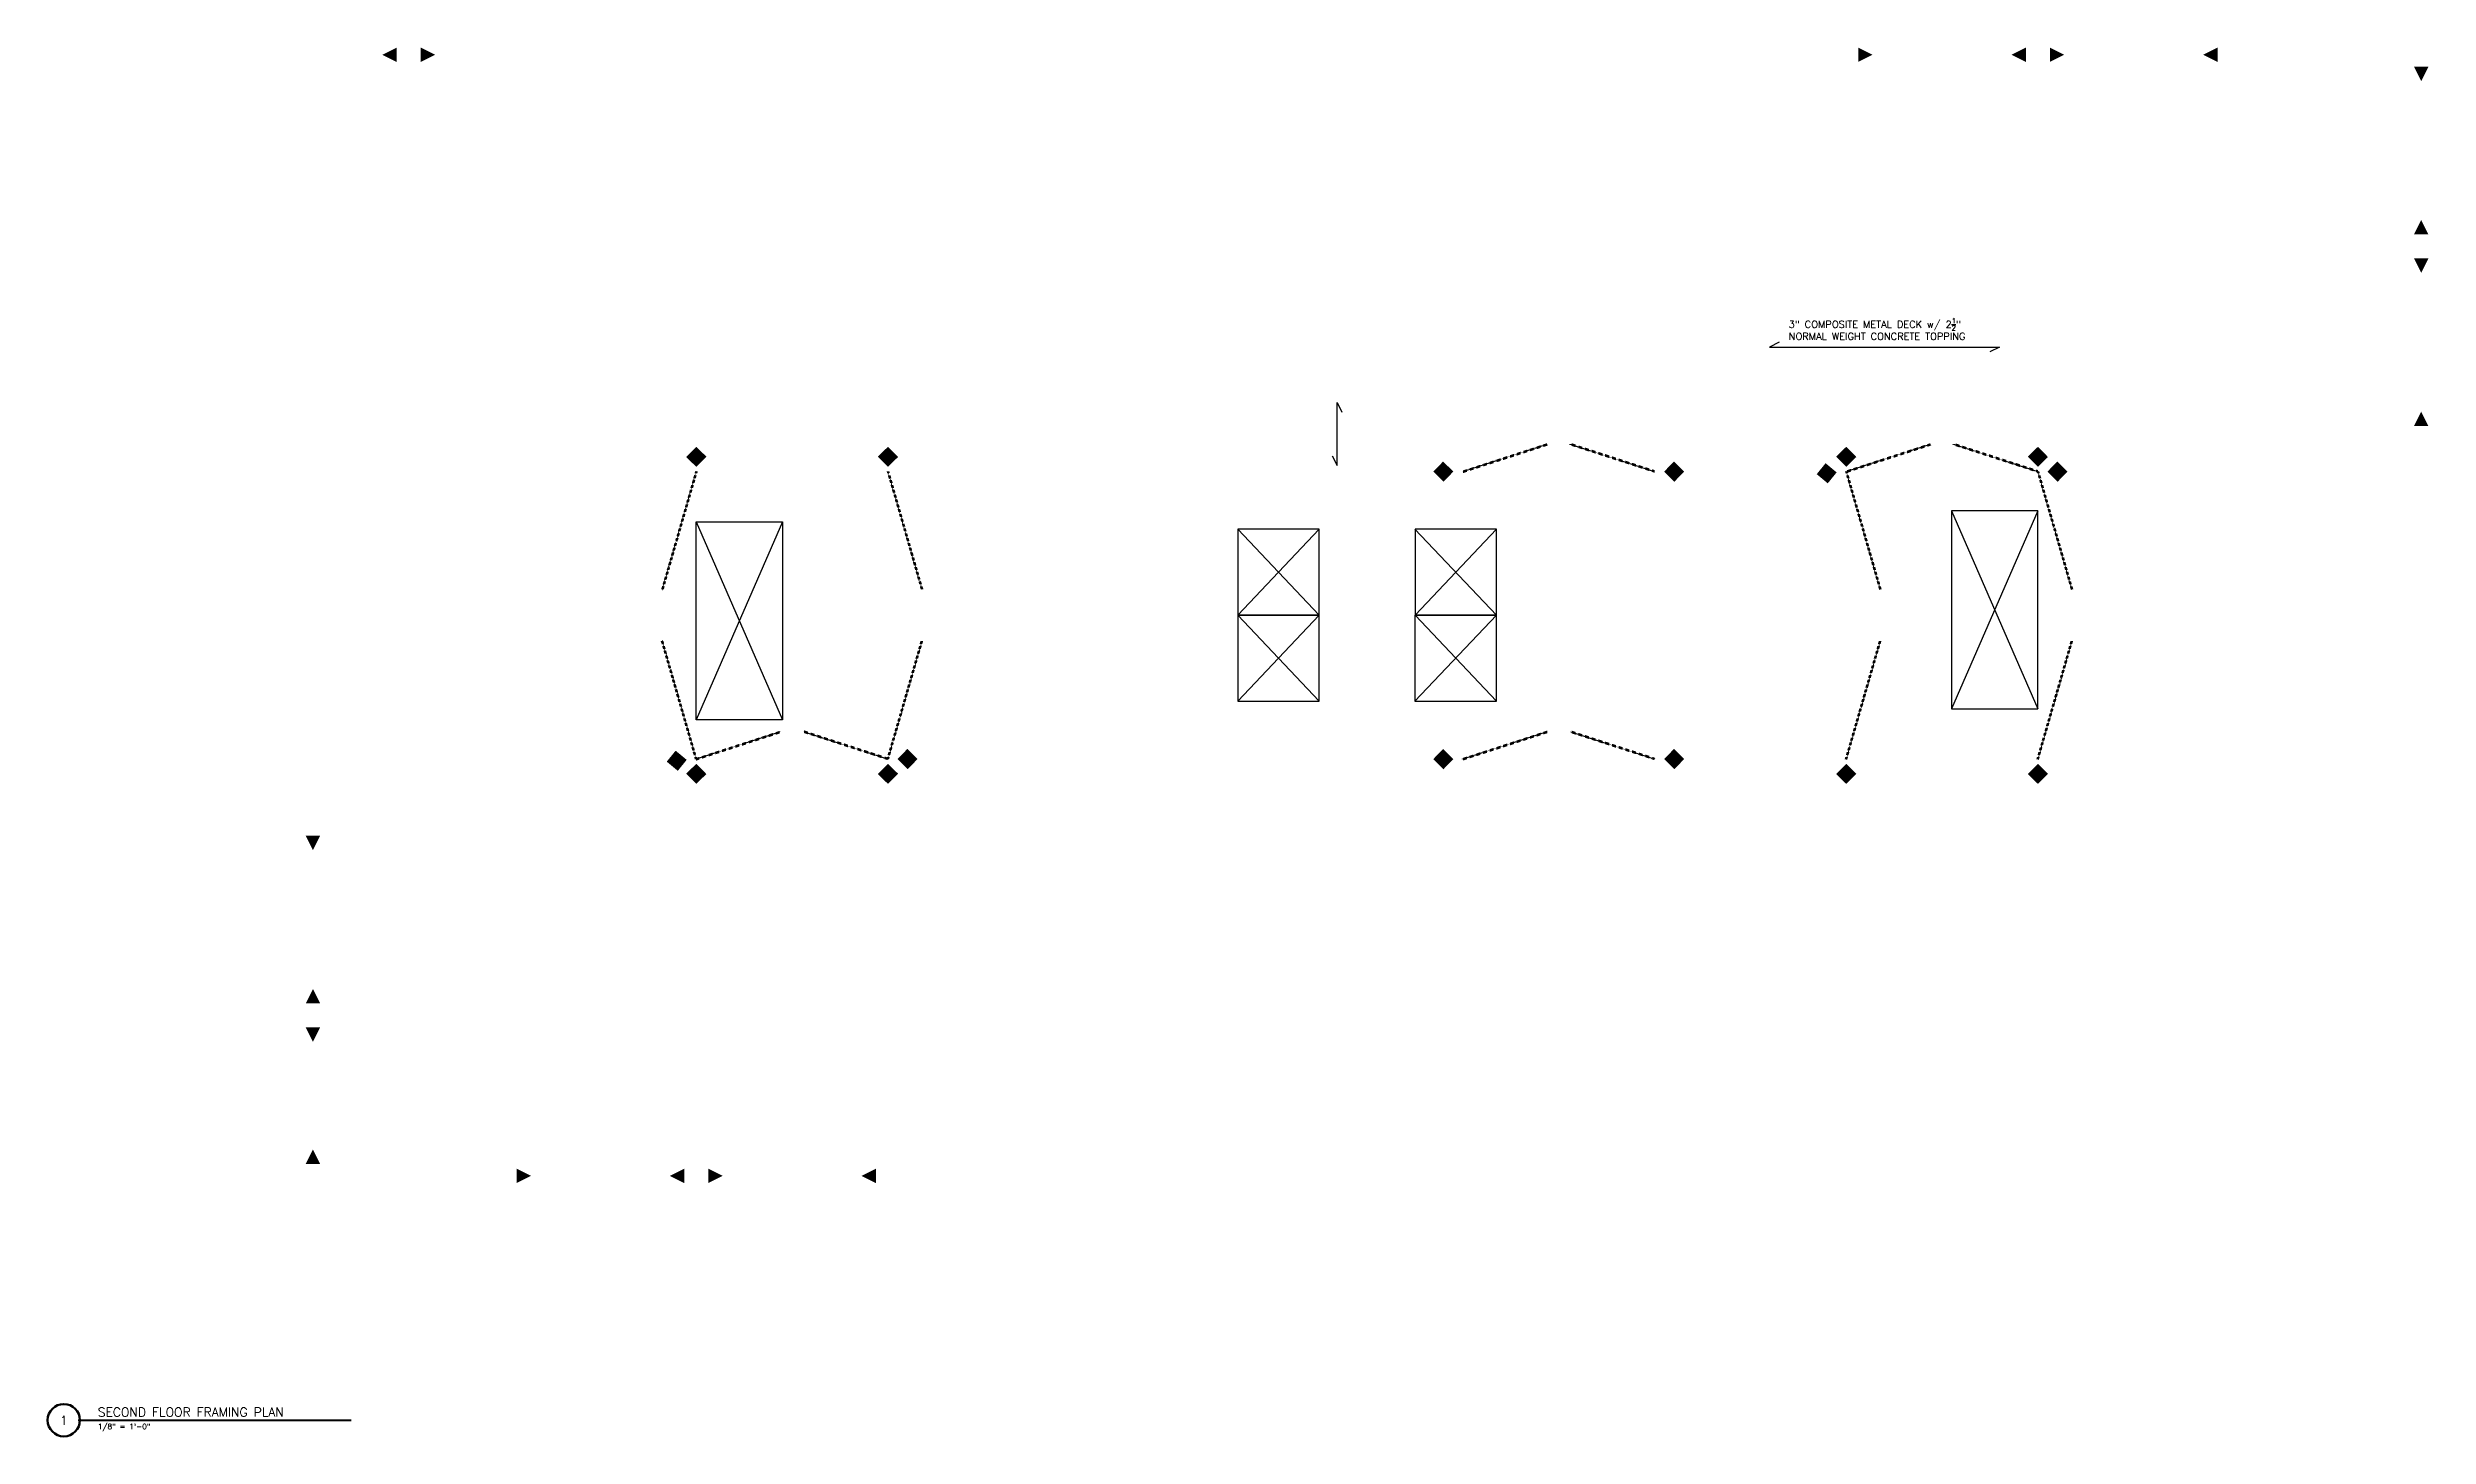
# Model space of a CAD drawing. Header units: inches. Extents: x -452 to 2529, y -206 to 1533.
import ezdxf
from ezdxf.enums import TextEntityAlignment as Align

# ---------------------------------------------------------------- set-up
doc = ezdxf.new("R2010")
doc.units = ezdxf.units.IN
doc.header["$LTSCALE"] = 0.5
doc.header["$MEASUREMENT"] = 0
doc.linetypes.add('HIDDEN', pattern=[0.375, 0.25, -0.125])
doc.layers.get('0').update_dxf_attribs({"lineweight": 18})
for name, color, linetype, lineweight in [('G-Anno-Ttlb', 213, 'Continuous', 50), ('S-anno-brce', 4, 'HIDDEN', 70), ('S-anno-text', 3, 'Continuous', 25), ('S-beam-conn', 5, 'Continuous', 35), ('S-slab-opng', 2, 'Continuous', 25)]:
    doc.layers.add(name, color=color, linetype=linetype, lineweight=lineweight)
doc.styles.add('Arch-Dim', font='romans.shx', dxfattribs={"width": 0.75})
doc.styles.add('RomanS', font='romans.shx')
doc.styles.add('S-text', font='romans.shx')

# ---------------------------------------------------------------- blocks, each defined once
blk = doc.blocks.new('S-conn-moment')
blk.add_solid([(0, -0.09375), (0, 0.09375), (0.1875, 0)])
blk = doc.blocks.new('S-conn-collector')
blk.add_solid([(0.133, -0.132), (0, 0), (0.261, 0), (0.128, 0.132)])
blk = doc.blocks.new('Anno_Title_A1')
at = {"color": 0, "linetype": 'ByBlock', "lineweight": -2}
blk.add_circle((0, 0), 2.25, dxfattribs=at)
blk.add_circle((0, 0), 2.25, dxfattribs=at)
at = {"color": 0, "linetype": 'ByBlock', "lineweight": -2, "style": 'RomanS'}
blk.add_attdef('NUMBER', text='', height=1.25, dxfattribs=at).set_placement((0, 0), align=Align.MIDDLE)
blk = doc.blocks.new('Anno_Title_T1')
at = {"color": 0, "linetype": 'ByBlock', "lineweight": -2, "style": 'RomanS'}
blk.add_attdef('TITLE', (2.75, 0.5), '', height=1.25, dxfattribs=at)
blk.add_attdef('SCALE', text='', height=0.75, dxfattribs=at).set_placement((2.75, -0.5), align=Align.TOP_LEFT)

msp = doc.modelspace()

# ---------------------------------------------------------------- linework, layer by layer
at = {"layer": 'G-Anno-Ttlb'}
msp.add_lwpolyline([(-414.1, -186, 2.4, 2.4, 0), (-72, -186, 2.4, 2.4, 0)], format="xyseb", dxfattribs=at)
at = {"layer": 'S-anno-brce'}
for p, q in [((1320, 1002), (1425.5, 1036.2)), ((1560, 1002), (1454.5, 1036.2)), ((1800, 1002, 156.5), (1905.5, 1036.2, 156.5)), ((2040, 1002, 156.5), (1934.5, 1036.2, 156.5)), ((360, 1002, 2), (317.4, 854.3, 2)), ((600, 1002), (642.6, 854.3)), ((1800, 1002), (1842.6, 854.3)), ((2040, 1002), (2082.6, 854.3)), ((360, 642, 2), (317.4, 789.7, 2)), ((600, 642), (642.6, 789.7)), ((1800, 642), (1842.6, 789.7)), ((2040, 642), (2082.6, 789.7)), ((360, 642), (465.5, 676.2)), ((600, 642), (494.5, 676.2)), ((1320, 642), (1425.5, 676.2)), ((1560, 642), (1454.5, 676.2))]:
    msp.add_line(p, q, dxfattribs=at)
at = {"layer": 'S-anno-text'}
for points in [[(1716, 1164), (1704, 1158), (1992, 1158), (1980, 1152)], [(1156.4, 1021.8), (1162.4, 1009.8), (1162.4, 1088.6), (1168.4, 1076.6)]]:
    msp.add_lwpolyline(points, dxfattribs=at)
at = {"layer": 'S-slab-opng'}
for p, q in [((360, 939, 156.5), (468, 691, 156.5)), ((468, 939, 156.5), (360, 691, 156.5)), ((1038, 930, 156.5), (1139.9, 822.2, 156.5)), ((1140, 930, 156.5), (1038, 822.2, 156.5)), ((1260, 930, 156.5), (1362, 822.2, 156.5)), ((1362, 930, 156.5), (1260.1, 822.2, 156.5)), ((1932, 953, 156.5), (2040, 705, 156.5)), ((2040, 953, 156.5), (1932, 705, 156.5)), ((1038, 714.4, 156.5), (1139.9, 822.2, 156.5)), ((1140, 714.4, 156.5), (1038, 822.2, 156.5)), ((1260, 714.4, 156.5), (1362, 822.2, 156.5)), ((1362, 714.4, 156.5), (1260.1, 822.2, 156.5))]:
    msp.add_line(p, q, dxfattribs=at)
at = {"layer": 'S-slab-opng', "elevation": 156.5}
for points in [[(468, 691), (360, 691), (360, 939), (468, 939)], [(1038, 822.2), (1140, 822.2), (1140, 930), (1038, 930)], [(1260.1, 822.2), (1362, 822.2), (1362, 930), (1260.1, 930)], [(1932, 705), (2040, 705), (2040, 953), (1932, 953)], [(1038, 714.4), (1139.9, 714.4), (1139.9, 822.2), (1038, 822.2)], [(1260, 714.4), (1362, 714.4), (1362, 822.2), (1260, 822.2)]]:
    msp.add_lwpolyline(points, close=True, dxfattribs=at)

# ---------------------------------------------------------------- block references
at = {"layer": 'G-Anno-Ttlb'}
ref = msp.add_blockref('Anno_Title_A1', (-432, -186, -192), dxfattribs=dict(at, xscale=9, yscale=9, zscale=9))
ref.add_attrib('NUMBER', '1', dxfattribs={"layer": '0', "color": 0, "linetype": 'ByBlock', "lineweight": -2, "height": 11.2, "style": 'Arch-Dim'}).set_placement((-432, -186, -192), align=Align.MIDDLE)
ref = msp.add_blockref('Anno_Title_T1', (-414.1, -186, -182.5), dxfattribs=dict(at, xscale=9, yscale=9, zscale=9))
ref.add_attrib('SCALE', '1/8" = 1\'-0"', dxfattribs={"layer": '0', "color": 0, "linetype": 'ByBlock', "lineweight": -2, "height": 6.75, "style": 'Arch-Dim'}).set_placement((-389.4, -190.5, -182.5), align=Align.TOP_LEFT)
ref.add_attrib('TITLE', 'SECOND FLOOR FRAMING PLAN', (-389.4, -181.5, -182.5), dxfattribs={"layer": '0', "color": 0, "linetype": 'ByBlock', "lineweight": -2, "height": 11.25, "style": 'Arch-Dim'})
at = {"layer": 'S-beam-conn', "yscale": 96, "zscale": 96}
for name, p, xscale in [('S-conn-moment', (-15, 1524, 126.5), -96), ('S-conn-moment', (15, 1524, 126.5), 96), ('S-conn-moment', (1815, 1524, 126.5), 96), ('S-conn-moment', (2025, 1524, 126.5), -96), ('S-conn-moment', (2055, 1524, 126.5), 96), ('S-conn-moment', (2265, 1524, 126.5), -96), ('S-conn-collector', (1572, 1002, 156.5), 96), ('S-conn-collector', (2052, 1002, 156.5), 96), ('S-conn-collector', (612, 642, 156.5), 96), ('S-conn-collector', (1572, 642, 156.5), 96), ('S-conn-moment', (135, 120, 126.5), 96), ('S-conn-moment', (345, 120, 126.5), -96), ('S-conn-moment', (375, 120, 126.5), 96), ('S-conn-moment', (585, 120, 126.5), -96)]:
    msp.add_blockref(name, p, dxfattribs=dict(at, xscale=xscale))
at = {"layer": 'S-beam-conn'}
for name, p, xscale, yscale, zscale, rotation in [('S-conn-moment', (2520, 1509, 126.5), -96, 96, 96, 90), ('S-conn-moment', (2520, 1299, 126.5), 96, 96, 96, 90), ('S-conn-moment', (2520, 1269, 126.5), -96, 96, 96, 90), ('S-conn-moment', (2520, 1059, 126.5), 96, 96, 96, 90), ('S-conn-collector', (360, 1008, 158.5), 96, 96, 96, 90), ('S-conn-collector', (600, 1008, 156.5), -96, 96, 96, 270), ('S-conn-collector', (1308, 1002, 156.5), 96, 96, 96, 179.9999999999999), ('S-conn-collector', (1800, 1008, 156.5), -96, 96, 96, 270), ('S-conn-collector', (2040, 1008, 156.5), -96, 96, 96, 270), ('S-conn-collector', (1788, 1001, 156.5), 95.99999999999999, 95.99999999999999, 95.99999999999999, 185.0006445975584), ('S-conn-collector', (348, 641, 156.5), 95.99999999999999, 95.99999999999999, 95.99999999999999, 185.0006445975584), ('S-conn-collector', (360, 636, 158.5), -96, 96, 96, 90), ('S-conn-collector', (600, 636, 156.5), 96, 96, 96, 270), ('S-conn-collector', (1308, 642, 156.5), 96, 96, 96, 179.9999999999999), ('S-conn-collector', (1800, 636, 156.5), 96, 96, 96, 270), ('S-conn-collector', (2040, 636, 156.5), 96, 96, 96, 270), ('S-conn-moment', (-120, 546, 126.5), -96, 96, 96, 90), ('S-conn-moment', (-120, 336, 126.5), 96, 96, 96, 90), ('S-conn-moment', (-120, 306, 126.5), -96, 96, 96, 90), ('S-conn-moment', (-120, 135, 126.5), 96, 96, 96, 90)]:
    msp.add_blockref(name, p, dxfattribs=dict(at, xscale=xscale, yscale=yscale, zscale=zscale, rotation=rotation))

# ---------------------------------------------------------------- texts
at = {"layer": 'S-anno-text', "insert": (1728, 1194), "char_height": 9, "width": 271.138, "attachment_point": 1, "style": 'S-text'}
msp.add_mtext('\\A1;3" COMPOSITE METAL DECK w/ 2{\\H0.7x;\\S1/2;}" NORMAL WEIGHT CONCRETE TOPPING', dxfattribs=at)

doc.saveas('drawing.dxf')
